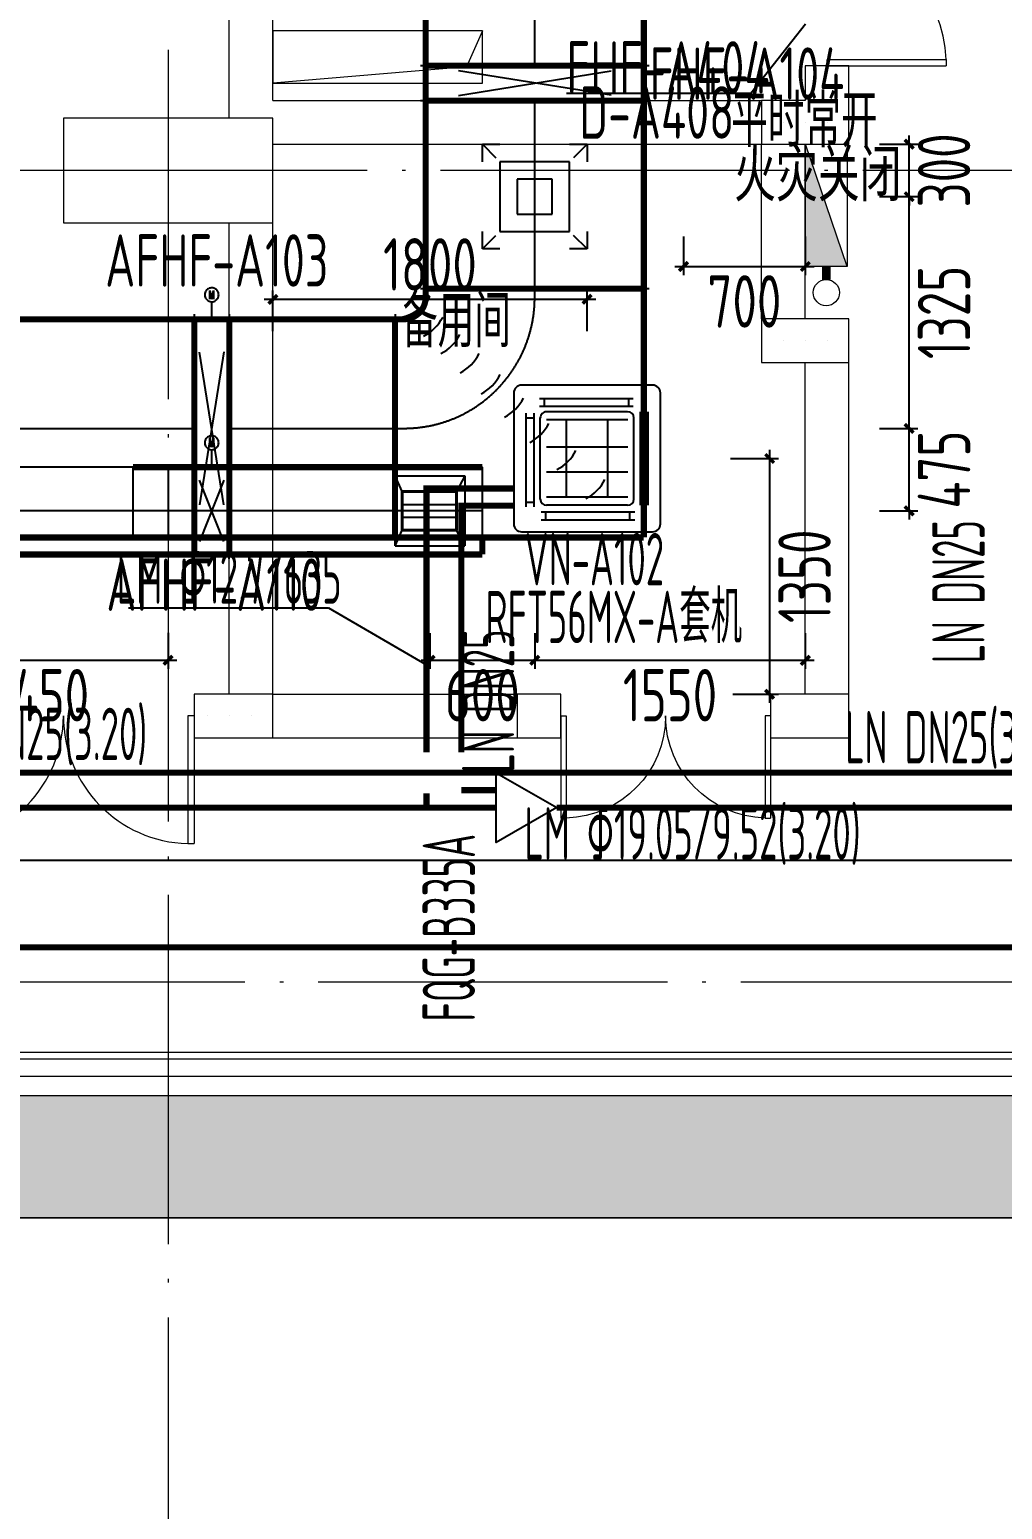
# Model space of a CAD drawing. Extents: x 4 to 13611208, y -605838 to 574722.
# Drawn here: x 13223704 to 13229276, y 181840 to 190316 of the extents above; entities that cross this region are included whole.
import ezdxf
from ezdxf.enums import TextEntityAlignment as Align

# ---------------------------------------------------------------- set-up
doc = ezdxf.new("R2010")
doc.units = 0
doc.header["$LTSCALE"] = 1000
doc.header["$MEASUREMENT"] = 0
for name, pattern in [('CENTER2', [28.575, 19.05, -3.175, 3.175, -3.175]), ('DASH', [0.35, 0.25, -0.1]), ('DOTE', [2.42, 2, -0.2, 0.02, -0.2])]:
    doc.linetypes.add(name, pattern=pattern)
for name, color, linetype in [('DUCT-K-P中心线', 5, 'CENTER2'), ('DUCT-K-P标注', 7, 'Continuous'), ('DUCT-K-P法兰', 2, 'Continuous'), ('DUCT-K-P管', 191, 'Continuous'), ('DUCT-K-P管端线', 2, 'Continuous'), ('DUCT-K-P阀门', 7, 'Continuous'), ('DUCT-K-P风口', 7, 'Continuous'), ('DUCT-K-S中心线', 5, 'CENTER2'), ('DUCT-K-S标注', 7, 'Continuous'), ('DUCT-K-S法兰', 2, 'Continuous'), ('DUCT-K-S管', 40, 'Continuous'), ('DUCT-K-S管端线', 4, 'Continuous'), ('DUCT-K-S阀门', 7, 'Continuous'), ('DUCT-K-S风口', 7, 'Continuous'), ('DUCT-X-P标注', 7, 'Continuous'), ('DUCT-X-S中心线', 5, 'CENTER2'), ('DUCT-X-S标注', 7, 'Continuous'), ('DUCT-X-S管', 3, 'Continuous'), ('Hvac-Hide', 8, 'Continuous'), ('VRV-文字', 7, 'Continuous'), ('VRV-标注', 7, 'Continuous'), ('VRV-管线', 70, 'Continuous'), ('VRV-设备', 140, 'Continuous'), ('VRV-配件', 1, 'Continuous')]:
    doc.layers.add(name, color=color, linetype=linetype)
doc.layers.add('建筑底图', color=8, linetype='Continuous', lineweight=13)
doc.styles.add('67', font='gbenor.shx', dxfattribs={"width": 0.7, "bigfont": 'hztxt.shx'})
doc.styles.add('C', font='HZTXT_E', dxfattribs={"width": 0.7, "bigfont": 'HZTXT'})
doc.styles.add('du', font='gbenor.shx', dxfattribs={"width": 0.8, "bigfont": 'hztxt.shx'})
doc.styles.add('RS9', font='gbenor.shx', dxfattribs={"width": 0.8, "height": 300, "bigfont": 'hztxt.shx'})
doc.dimstyles.new('67', dxfattribs={"dimscale": 100, "dimtxt": 3, "dimasz": 0.5, "dimexe": 0.5, "dimexo": 2, "dimgap": 0.5, "dimtad": 2, "dimdec": 0, "dimrnd": 5, "dimzin": 0, "dimdsep": 46, "dimtxsty": 'du', "dimblk": 'ARCHTICK', "dimcen": 0, "dimdle": 0.5, "dimclrd": 256, "dimclre": 256, "dimclrt": 256, "dimazin": 0, "dimtfac": 1, "dimtdec": 0, "dimtix": 1, "dimtmove": 2, "dimatfit": 3, "dimfxl": 100, "dimtolj": 1, "dimtzin": 0, "dimlwd": -1, "dimlwe": -1, "dimarcsym": 0})

# ---------------------------------------------------------------- blocks, each defined once
blk = doc.blocks.new('3#消火栓')
at = {"ltscale": 3.5}
blk.add_hatch(color=256, dxfattribs=at).paths.add_polyline_path([(-350, 240), (-350, 0), (350, 240)])
blk.add_line((-350, 0), (350, 240))
blk.add_lwpolyline([(-350, 240), (350, 240), (350, 0), (-350, 0)], close=True)
at = {"const_width": 50}
blk.add_lwpolyline([(-350, 120), (-425, 120)], dxfattribs=at)
blk.add_circle((-500, 120), 75)
blk = doc.blocks.new('$DorLib2D$00000002')
for p, q in [((-0.5, 0), (-0.5, 0.4875)), ((-0.475, 0.4875), (-0.5, 0.4875)), ((-0.475, 0), (-0.475, 0.4875)), ((0.475, 0), (0.475, 0.4875)), ((0.475, 0.4875), (0.5, 0.4875)), ((0.5, 0), (0.5, 0.4875)), ((-0.5, 0), (-0.475, 0)), ((0.5, 0), (0.475, 0))]:
    blk.add_line(p, q)
at = {"lineweight": 13}
for centre, start, end in [((-0.4875, 0), 0, 88.5307), ((0.4875, 0), 91.4693, 180)]:
    blk.add_arc(centre, 0.4875, start, end, dxfattribs=at)
blk = doc.blocks.new('$DorLib2D$00000001')
for p, q in [((0.45, 0.975), (0.5, 0.975)), ((0.45, 0), (0.45, 0.975)), ((0.5, 0), (0.5, 0.975)), ((0.5, 0), (0.45, 0))]:
    blk.add_line(p, q)
at = {"lineweight": 13}
blk.add_arc((0.475, 0), 0.975, 91.4693, 180, dxfattribs=at)
blk = doc.blocks.new('_FZH')
blk.add_lwpolyline([(-0.5, -0.5), (0.5, -0.5), (0.5, 0.5), (-0.5, 0.5)], close=True)
blk = doc.blocks.new('_ArchTick')
at = {"color": 0, "linetype": 'ByBlock', "const_width": 0.4}
blk.add_lwpolyline([(-0.5, -0.5), (0.5, 0.5)], dxfattribs=at)
blk = doc.blocks.new('*D388')
at = {"layer": 'DUCT-K-P标注', "transparency": 16777216}
for p, q in [((13223047.2, 186860.2), (13223047.2, 186653.6)), ((13224497.4, 186860.2), (13224497.4, 186653.6)), ((13222997.2, 186703.6), (13224547.4, 186703.6))]:
    blk.add_line(p, q, dxfattribs=at)
at = {"layer": 'DUCT-K-P标注', "transparency": 16777216, "xscale": 50, "yscale": 50, "zscale": 50, "rotation": 180}
blk.add_blockref('_ArchTick', (13223047.2, 186703.6), dxfattribs=at)
at = {"layer": 'DUCT-K-P标注', "transparency": 16777216, "xscale": 50, "yscale": 50, "zscale": 50}
blk.add_blockref('_ArchTick', (13224497.4, 186703.6), dxfattribs=at)
at = {"layer": 'DUCT-K-P标注', "transparency": 16777216, "insert": (13223772.3, 186503.6), "char_height": 300, "attachment_point": 5, "style": 'du'}
blk.add_mtext('\\A1;1450', dxfattribs=at)
blk = doc.blocks.new('*D389')
at = {"layer": 'DUCT-K-P标注', "transparency": 16777216}
for p, q in [((13225997.4, 186859.7), (13225997.4, 186653.6)), ((13226597.4, 186859.7), (13226597.4, 186653.6)), ((13225947.4, 186703.6), (13226647.4, 186703.6))]:
    blk.add_line(p, q, dxfattribs=at)
at = {"layer": 'DUCT-K-P标注', "transparency": 16777216, "xscale": 50, "yscale": 50, "zscale": 50, "rotation": 180}
blk.add_blockref('_ArchTick', (13225997.4, 186703.6), dxfattribs=at)
at = {"layer": 'DUCT-K-P标注', "transparency": 16777216, "xscale": 50, "yscale": 50, "zscale": 50}
blk.add_blockref('_ArchTick', (13226597.4, 186703.6), dxfattribs=at)
at = {"layer": 'DUCT-K-P标注', "transparency": 16777216, "insert": (13226297.4, 186503.6), "char_height": 300, "attachment_point": 5, "style": 'du'}
blk.add_mtext('\\A1;600', dxfattribs=at)
blk = doc.blocks.new('*D390')
at = {"layer": 'DUCT-K-P标注', "transparency": 16777216}
for p, q in [((13226597.4, 186859.7), (13226597.4, 186653.6)), ((13228147.4, 186859.7), (13228147.4, 186653.6)), ((13226547.4, 186703.6), (13228197.4, 186703.6))]:
    blk.add_line(p, q, dxfattribs=at)
at = {"layer": 'DUCT-K-P标注', "transparency": 16777216, "xscale": 50, "yscale": 50, "zscale": 50, "rotation": 180}
blk.add_blockref('_ArchTick', (13226597.4, 186703.6), dxfattribs=at)
at = {"layer": 'DUCT-K-P标注', "transparency": 16777216, "xscale": 50, "yscale": 50, "zscale": 50}
blk.add_blockref('_ArchTick', (13228147.4, 186703.6), dxfattribs=at)
at = {"layer": 'DUCT-K-P标注', "transparency": 16777216, "insert": (13227372.4, 186503.6), "char_height": 300, "attachment_point": 5, "style": 'du'}
blk.add_mtext('\\A1;1550', dxfattribs=at)
blk = doc.blocks.new('*D391')
at = {"layer": 'DUCT-K-P标注', "transparency": 16777216}
for p, q in [((13228572.6, 188032), (13228792.2, 188032)), ((13228742.2, 188032), (13228742.2, 188082)), ((13228742.2, 187559.5), (13228742.2, 188032)), ((13228572.6, 187559.5), (13228792.2, 187559.5)), ((13228742.2, 187559.5), (13228742.2, 187509.5))]:
    blk.add_line(p, q, dxfattribs=at)
at = {"layer": 'DUCT-K-P标注', "transparency": 16777216, "xscale": 50, "yscale": 50, "zscale": 50}
for p, rotation in [((13228742.2, 188032), 270), ((13228742.2, 187559.5), 90)]:
    blk.add_blockref('_ArchTick', p, dxfattribs=dict(at, rotation=rotation))
at = {"layer": 'DUCT-K-P标注', "transparency": 16777216, "insert": (13228942.2, 187795.8), "char_height": 300, "attachment_point": 5, "rotation": 90, "style": 'du'}
blk.add_mtext('\\A1;475', dxfattribs=at)
blk = doc.blocks.new('*D392')
at = {"layer": 'DUCT-K-P标注', "transparency": 16777216}
for p, q in [((13228742.2, 187982), (13228742.2, 189409.5)), ((13228572.6, 189359.5), (13228792.2, 189359.5)), ((13228572.6, 188032), (13228792.2, 188032))]:
    blk.add_line(p, q, dxfattribs=at)
at = {"layer": 'DUCT-K-P标注', "transparency": 16777216, "xscale": 50, "yscale": 50, "zscale": 50}
for p, rotation in [((13228742.2, 189359.5), 90), ((13228742.2, 188032), 270)]:
    blk.add_blockref('_ArchTick', p, dxfattribs=dict(at, rotation=rotation))
at = {"layer": 'DUCT-K-P标注', "transparency": 16777216, "insert": (13228942.2, 188695.8), "char_height": 300, "attachment_point": 5, "rotation": 90, "style": 'du'}
blk.add_mtext('\\A1;1325', dxfattribs=at)
blk = doc.blocks.new('*D393')
at = {"layer": 'DUCT-K-P标注', "transparency": 16777216}
for p, q in [((13228742.2, 189659.5), (13228742.2, 189709.5)), ((13228572.6, 189659.5), (13228792.2, 189659.5)), ((13228742.2, 189359.5), (13228742.2, 189659.5)), ((13228572.6, 189359.5), (13228792.2, 189359.5)), ((13228742.2, 189359.5), (13228742.2, 189309.5))]:
    blk.add_line(p, q, dxfattribs=at)
at = {"layer": 'DUCT-K-P标注', "transparency": 16777216, "xscale": 50, "yscale": 50, "zscale": 50}
for p, rotation in [((13228742.2, 189659.5), 270), ((13228742.2, 189359.5), 90)]:
    blk.add_blockref('_ArchTick', p, dxfattribs=dict(at, rotation=rotation))
at = {"layer": 'DUCT-K-P标注', "transparency": 16777216, "insert": (13228942.2, 189509.5), "char_height": 300, "attachment_point": 5, "rotation": 90, "style": 'du'}
blk.add_mtext('\\A1;300', dxfattribs=at)
blk = doc.blocks.new('*D798')
at = {"layer": 'DUCT-X-P标注', "transparency": 16777216}
for p, q in [((13227449.9, 189130.4), (13227449.9, 188909.1)), ((13228147.4, 189130.4), (13228147.4, 188909.1)), ((13227399.9, 188959.1), (13228197.4, 188959.1))]:
    blk.add_line(p, q, dxfattribs=at)
at = {"layer": 'DUCT-X-P标注', "transparency": 16777216, "xscale": 50, "yscale": 50, "zscale": 50, "rotation": 180}
blk.add_blockref('_ArchTick', (13227449.9, 188959.1), dxfattribs=at)
at = {"layer": 'DUCT-X-P标注', "transparency": 16777216, "xscale": 50, "yscale": 50, "zscale": 50}
blk.add_blockref('_ArchTick', (13228147.4, 188959.1), dxfattribs=at)
at = {"layer": 'DUCT-X-P标注', "transparency": 16777216, "insert": (13227798.6, 188759.1), "char_height": 300, "attachment_point": 5, "style": 'du'}
blk.add_mtext('\\A1;700', dxfattribs=at)
blk = doc.blocks.new('*D1921')
at = {"layer": 'VRV-标注', "transparency": 16777216}
for p, q in [((13227719.6, 187859.5), (13227993, 187859.5)), ((13227943, 187909.5), (13227943, 186459.5)), ((13227732.1, 186509.5), (13227993, 186509.5))]:
    blk.add_line(p, q, dxfattribs=at)
at = {"layer": 'VRV-标注', "transparency": 16777216, "xscale": 50, "yscale": 50, "zscale": 50}
for p, rotation in [((13227943, 187859.5), 90), ((13227943, 186509.5), 270)]:
    blk.add_blockref('_ArchTick', p, dxfattribs=dict(at, rotation=rotation))
at = {"layer": 'VRV-标注', "transparency": 16777216, "insert": (13228143, 187184.5), "char_height": 300, "attachment_point": 5, "rotation": 90, "style": 'du'}
blk.add_mtext('\\A1;1350', dxfattribs=at)
blk = doc.blocks.new('*D1922')
at = {"layer": 'VRV-标注', "transparency": 16777216}
for p, q in [((13225097.4, 188589.3), (13225097.4, 188821)), ((13226897.4, 188589.3), (13226897.4, 188821)), ((13226947.4, 188771), (13225047.4, 188771))]:
    blk.add_line(p, q, dxfattribs=at)
at = {"layer": 'VRV-标注', "transparency": 16777216, "xscale": 50, "yscale": 50, "zscale": 50, "rotation": 180}
blk.add_blockref('_ArchTick', (13225097.4, 188771), dxfattribs=at)
at = {"layer": 'VRV-标注', "transparency": 16777216, "xscale": 50, "yscale": 50, "zscale": 50}
blk.add_blockref('_ArchTick', (13226897.4, 188771), dxfattribs=at)
at = {"layer": 'VRV-标注', "transparency": 16777216, "insert": (13225997.4, 188971), "char_height": 300, "attachment_point": 5, "style": 'du'}
blk.add_mtext('\\A1;1800', dxfattribs=at)
blk = doc.blocks.new('$风口$00000060')
for p, q in [((-300, 300), (-200, 300)), ((-300, 200), (-300, 300)), ((-300, 300), (-222.8, 222.8)), ((200, 300), (300, 300)), ((300, 300), (222.8, 222.8)), ((300, 300), (300, 200)), ((-300, -300), (-300, -200)), ((-300, -300), (-222.8, -222.8)), ((300, -300), (222.8, -222.8)), ((300, -200), (300, -300)), ((-200, -300), (-300, -300)), ((300, -300), (200, -300))]:
    blk.add_line(p, q)
at = {"color": 0}
for p, q in [((-200, 200), (-200, -200)), ((200, 200), (-200, 200)), ((200, -200), (200, 200)), ((-100, 100), (-100, -100)), ((100, 100), (-100, 100)), ((100, -100), (100, 100)), ((-100, -100), (100, -100)), ((-200, -200), (200, -200))]:
    blk.add_line(p, q, dxfattribs=at)
blk = doc.blocks.new('$风口$00000108')
for p, q in [((-250, 135), (-190, 75)), ((-250, -135), (-250, 135)), ((250, 135), (200, 75)), ((250, 135), (250, -135)), ((200, 25), (-190, 25)), ((200, -25), (-190, -25)), ((-250, -135), (-190, -75)), ((200, -75), (250, -135)), ((250, -135), (-250, -135))]:
    blk.add_line(p, q)
at = {"linetype": 'Continuous'}
blk.add_line((250, 135), (-250, 135), dxfattribs=at)
at = {"lineweight": 40}
for p, q in [((-190, 75), (200, 75)), ((-190, -75), (-190, 75)), ((200, 75), (200, -75)), ((-190, -75), (200, -75))]:
    blk.add_line(p, q, dxfattribs=at)
blk = doc.blocks.new('$VRV_美的$00000060')
for p, q in [((-415, 370.8), (-415, -370.8)), ((370.8, 415), (-370.8, 415)), ((-269.3, 348.8), (260.5, 348.8)), ((-242.8, 348.8), (-242.8, 304.6)), ((234, 348.8), (234, 304.6)), ((415, 267.5), (415, 370.8)), ((-344.4, -264.9), (-344.4, 264.9)), ((-300.2, -264.9), (-300.2, 264.9)), ((-269.3, 304.6), (260.5, 304.6)), ((-229.6, 264.9), (229.6, 264.9)), ((300.2, 273.7), (300.2, -256.1)), ((344.4, 273.7), (344.4, -256.1)), ((415, 170.3), (415, 267.5)), ((-344.4, 238.4), (-300.2, 238.4)), ((-264.9, 229.6), (-264.9, -229.6)), ((-230, 218.1), (230, 218.1)), ((-116.7, 218.1), (-116.7, -218.1)), ((116.7, 218.1), (116.7, -218.1)), ((264.9, 229.6), (264.9, -229.6)), ((344.4, 247.2), (300.2, 247.2)), ((415, -370.8), (415, 170.3)), ((-230, 76.8), (230, 76.8)), ((-230, -64.5), (230, -64.5)), ((-344.4, -238.4), (-300.2, -238.4)), ((-230, -218.1), (230, -218.1)), ((344.4, -229.6), (300.2, -229.6)), ((269.3, -295.8), (-260.5, -295.8)), ((-234, -339.9), (-234, -295.8)), ((-229.6, -264.9), (229.6, -264.9)), ((242.8, -339.9), (242.8, -295.8)), ((-370.8, -415), (370.8, -415)), ((269.3, -339.9), (-260.5, -339.9))]:
    blk.add_line(p, q)
for centre, radius, start, end in [((-370.8, 370.8), 44.2, 90, 180), ((370.8, 370.8), 44.2, 0, 90), ((-229.6, 229.6), 35.3, 90, 180), ((229.6, 229.6), 35.3, 0, 90), ((-229.6, -229.6), 35.3, 180, 270), ((229.6, -229.6), 35.3, 270, 0), ((-370.8, -370.8), 44.2, 180, 270), ((370.8, -370.8), 44.2, 270, 0)]:
    blk.add_arc(centre, radius, start, end)

msp = doc.modelspace()

# ---------------------------------------------------------------- hatches: boundary and pattern name
at = {"layer": 'VRV-管线', "linetype": 'Continuous'}
for points in [[(13225977.4, 187687.5), (13225977.4, 187705), (13225959.9, 187705)], [(13225977.4, 187687.5), (13225959.9, 187687.5), (13225959.9, 187705)]]:
    msp.add_hatch(color=256, dxfattribs=at).paths.add_polyline_path(points)
at = {"layer": 'VRV-管线', "linetype": 'DASH'}
for points in [[(13226177.4, 187589.3), (13226177.4, 187606.8), (13226159.9, 187606.8)], [(13226177.4, 187589.3), (13226159.9, 187589.3), (13226159.9, 187606.8)]]:
    msp.add_hatch(color=256, dxfattribs=at).paths.add_polyline_path(points)
at = {"layer": '建筑底图'}
h = msp.add_hatch(dxfattribs=at)
h.set_pattern_fill('钢筋混凝土', color=8, scale=100, style=0)
h.set_pattern_definition([(45, (793255.26, 8e-09), (-176.7766953, 176.7766953), []), (50, (793255.26, 8e-09), (717.260183, -62.752135), [75, -825]), (355, (793255.26, 8e-09), (-138.751334, 752.192134), [60, -660]), (100.4514, (793315, -5.2), (578.50938, 689.439542), [63.74019, -701.14211]), (46.1842, (793255.26, 200), (1067.24105, -165.519014), [112.5, -1237.5]), (96.6356, (793344.2, 186.2), (934.662706, 974.11787), [95.61029, -1051.713]), (351.1842, (793255.3, 200), (934.66195, 974.1186), [90, -990]), (21, (793355.26, 150), (596.907052, -402.61889), [75, -825]), (326, (793355.26, 150), (243.31533, 725.150045), [60, -660]), (71.4514, (793405, 116.45), (840.22263, 322.530497), [63.74019, -701.14211]), (37.5, (793255.26, 8e-09), (12.1598553, 332.893854), [0, -652, 0, -670, 0, -662.5]), (7.5, (793255.26, 8e-09), (263.069537, 394.411712), [0, -382, 0, -637, 0, -252.5]), (327.5, (793032.26, 8e-09), (533.822436, -22.554872), [0, -250, 0, -780, 0, -1035]), (317.5, (792932.26, 8e-09), (583.18617, 100.104982), [0, -325, 0, -518, 0, -735])])
h.paths.add_polyline_path([(13207597.4, 183509.5), (13237197.4, 183509.5), (13237197.4, 184209.5), (13206897.4, 184209.5), (13206897.4, 182659.5), (13170947.4, 182659.5), (13170947.4, 181959.5), (13207597.4, 181959.5)])

# ---------------------------------------------------------------- linework, layer by layer
at = {"layer": 'DUCT-K-P中心线'}
for p, q in [((13224397, 187559.5), (13223597.4, 187559.5)), ((13224647, 187559.5), (13224397, 187559.5)), ((13225697.4, 187559.5), (13224847.4, 187559.5)), ((13225897.2, 187559.5), (13225697.4, 187559.5)), ((13226297.4, 187559.5), (13225897.2, 187559.5))]:
    msp.add_line(p, q, dxfattribs=at)
at = {"layer": 'DUCT-K-P法兰'}
for p, q in [((13224647.1, 187284.5), (13224647.1, 187834.5)), ((13224847.3, 187284.5), (13224847.3, 187834.5))]:
    msp.add_line(p, q, dxfattribs=at)
at = {"layer": 'DUCT-K-P法兰', "color": 18, "true_color": 0x000000}
for p in [(13224647, 187559.5, 3900), (13224647.2, 187559.5, 3900), (13224847.2, 187559.5, 3900), (13224847.4, 187559.5, 3900)]:
    msp.add_point(p, dxfattribs=at)
at = {"layer": 'DUCT-K-P管', "const_width": 35}
for points in [[(13224397, 187809.5), (13224297, 187809.5)], [(13224647, 187809.5), (13224397, 187809.5)], [(13224647, 187309.5), (13224647, 187809.5)], [(13224647.2, 187809.5), (13224847.2, 187809.5)], [(13225697.4, 187809.5), (13224847.4, 187809.5)], [(13224847.4, 187809.5), (13224847.4, 187309.5)], [(13225797.2, 187809.5), (13225697.4, 187809.5)], [(13225797.4, 187809.5), (13225797.2, 187809.5)], [(13225897.2, 187809.5), (13225797.4, 187809.5)], [(13226297.4, 187809.5), (13225897.2, 187809.5)], [(13226297.4, 187309.5), (13226297.4, 187407)], [(13223597.4, 187309.5), (13224647, 187309.5)], [(13224847.2, 187309.5), (13224647.2, 187309.5)], [(13224847.4, 187309.5), (13226297.4, 187309.5)]]:
    msp.add_lwpolyline(points, dxfattribs=at)
at = {"layer": 'DUCT-K-P管端线'}
for p, q in [((13224647.2, 187809.5), (13224647.2, 187309.5)), ((13224847.2, 187809.5), (13224847.2, 187309.5))]:
    msp.add_line(p, q, dxfattribs=at)
at = {"layer": 'DUCT-K-P阀门'}
for p, q in [((13224708, 187957.8), (13224707.3, 187952.3)), ((13224707.3, 187952.3), (13224707.3, 187946.7)), ((13224707.3, 187946.7), (13224708, 187941.2)), ((13224709.6, 187963.2), (13224708, 187957.8)), ((13224708, 187941.2), (13224709.6, 187935.8)), ((13224711.8, 187968.3), (13224709.6, 187963.2)), ((13224709.6, 187935.8), (13224711.8, 187930.7)), ((13224714.8, 187973), (13224711.8, 187968.3)), ((13224711.8, 187930.7), (13224714.8, 187926)), ((13224718.4, 187977.3), (13224714.8, 187973)), ((13224714.8, 187926), (13224718.4, 187921.7)), ((13224722.5, 187981), (13224718.4, 187977.3)), ((13224727.2, 187984.2), (13224722.5, 187981)), ((13224732.2, 187986.6), (13224727.2, 187984.2)), ((13224737.5, 187988.3), (13224732.2, 187986.6)), ((13224736.2, 187975.1), (13224747.2, 187924)), ((13224736.2, 187924), (13224736.2, 187975.1)), ((13224743, 187989.3), (13224737.5, 187988.3)), ((13224748.6, 187989.5), (13224743, 187989.3)), ((13224747.2, 187924), (13224758.1, 187975)), ((13224754.1, 187988.9), (13224748.6, 187989.5)), ((13224759.5, 187987.6), (13224754.1, 187988.9)), ((13224758.1, 187975), (13224758.1, 187924)), ((13224764.7, 187985.5), (13224759.5, 187987.6)), ((13224769.5, 187982.7), (13224764.7, 187985.5)), ((13224773.9, 187979.2), (13224769.5, 187982.7)), ((13224777.8, 187975.2), (13224773.9, 187979.2)), ((13224773.9, 187919.8), (13224777.8, 187923.8)), ((13224781.1, 187970.7), (13224777.8, 187975.2)), ((13224777.8, 187923.8), (13224781.1, 187928.3)), ((13224783.7, 187965.8), (13224781.1, 187970.7)), ((13224781.1, 187928.3), (13224783.7, 187933.2)), ((13224785.6, 187960.5), (13224783.7, 187965.8)), ((13224783.7, 187933.2), (13224785.6, 187938.5)), ((13224786.8, 187955.1), (13224785.6, 187960.5)), ((13224785.6, 187938.5), (13224786.8, 187944)), ((13224787.2, 187949.5), (13224786.8, 187955.1)), ((13224786.8, 187944), (13224787.2, 187949.5)), ((13224718.4, 187921.7), (13224722.5, 187918)), ((13224722.5, 187918), (13224727.2, 187914.9)), ((13224727.2, 187914.9), (13224732.2, 187912.4)), ((13224732.2, 187912.4), (13224737.5, 187910.7)), ((13224737.5, 187910.7), (13224743, 187909.7)), ((13224743, 187909.7), (13224748.6, 187909.5)), ((13224747.2, 187809.5), (13224747.2, 187909.5)), ((13224748.6, 187909.5), (13224754.1, 187910.1)), ((13224754.1, 187910.1), (13224759.5, 187911.5)), ((13224759.5, 187911.5), (13224764.7, 187913.6)), ((13224764.7, 187913.6), (13224769.5, 187916.4)), ((13224769.5, 187916.4), (13224773.9, 187919.8)), ((13224817.2, 187384.6), (13224677.1, 187734.5)), ((13224817.2, 187734.5), (13224677.2, 187384.5))]:
    msp.add_line(p, q, dxfattribs=at)
at = {"layer": 'DUCT-K-S中心线'}
for p, q in [((13226597.4, 190109.9), (13226597.4, 191959.5)), ((13226597.4, 188832.2), (13226597.4, 189909.5)), ((13226597.4, 188782), (13226597.4, 188832)), ((13215747.8, 188032), (13224647.2, 188032)), ((13224847.4, 188032), (13225797.2, 188032)), ((13225797.4, 188032), (13225847.4, 188032))]:
    msp.add_line(p, q, dxfattribs=at)
msp.add_arc((13225847.4, 188782), 750, 270, 0, dxfattribs=at)
at = {"layer": 'DUCT-K-S法兰'}
for p, q in [((13225942.4, 190109.8), (13227252.4, 190109.8)), ((13225942.4, 189909.6), (13227252.4, 189909.6)), ((13227252.4, 188832.1), (13225942.4, 188832.1)), ((13224647.1, 188687), (13224647.1, 187377)), ((13224847.3, 188687), (13224847.3, 187377)), ((13225797.3, 188687), (13225797.3, 187377))]:
    msp.add_line(p, q, dxfattribs=at)
at = {"layer": 'DUCT-K-S法兰', "color": 18, "true_color": 0x000000}
for p in [(13226597.4, 190109.9, 4700), (13226597.4, 190109.7, 4700), (13226597.4, 189909.7, 4700), (13226597.4, 189909.5, 4700), (13226597.4, 188832.2, 4530), (13226597.4, 188832, 4530), (13224647, 188032, 4700), (13224647.2, 188032, 4700), (13224847.2, 188032, 4700), (13224847.4, 188032, 4700), (13225797.2, 188032, 4530), (13225797.4, 188032, 4530)]:
    msp.add_point(p, dxfattribs=at)
at = {"layer": 'DUCT-K-S管', "const_width": 35}
for points in [[(13225972.4, 191959.5), (13225972.4, 190109.9)], [(13227222.4, 190109.9), (13227222.4, 191959.5)], [(13225972.4, 190109.9), (13227222.4, 190109.9)], [(13225972.4, 189909.7), (13225972.4, 190109.7)], [(13227222.4, 190109.7), (13227222.4, 189909.7)], [(13227222.4, 189909.5), (13225972.4, 189909.5)], [(13225972.4, 189909.5), (13225972.4, 188832.2)], [(13227222.4, 188832.2), (13227222.4, 189909.5)], [(13225972.4, 188832.2), (13227222.4, 188832.2)], [(13225972.4, 188832), (13225972.4, 188782)], [(13227222.4, 187407), (13227222.4, 188832)], [(13224647.2, 188657), (13215747.8, 188657)], [(13224647.2, 187407), (13224647.2, 188657)], [(13224647.2, 188657), (13224847.2, 188657)], [(13225797.2, 188657), (13224847.4, 188657)], [(13224847.4, 188657), (13224847.4, 187407)], [(13225797.2, 187407), (13225797.2, 188657)], [(13225847.4, 188657), (13225797.4, 188657)], [(13215747.8, 187407), (13224647.2, 187407)], [(13224847.2, 187407), (13224647.2, 187407)], [(13224847.4, 187407), (13225797.2, 187407)], [(13225797.4, 187407), (13227222.4, 187407)]]:
    msp.add_lwpolyline(points, dxfattribs=at)
at = {"layer": 'DUCT-K-S管', "extrusion": (0, 0, -1), "const_width": 35}
msp.add_lwpolyline([(-13225972.4, 188782, 0.414214), (-13225847.4, 188657)], format="xyb", dxfattribs=at)
at = {"layer": 'DUCT-K-S管', "color": 18, "true_color": 0x000000}
for p in [(13226597.4, 188832, 4700), (13225797.4, 188032, 4700)]:
    msp.add_point(p, dxfattribs=at)
at = {"layer": 'DUCT-K-S管端线'}
for p, q in [((13227222.4, 190109.7), (13225972.4, 190109.7)), ((13227222.4, 189909.7), (13225972.4, 189909.7)), ((13227222.4, 188832), (13225972.4, 188832)), ((13224647.2, 188657), (13224647.2, 187407)), ((13224847.2, 188657), (13224847.2, 187407)), ((13225797.4, 188657), (13225797.4, 187407))]:
    msp.add_line(p, q, dxfattribs=at)
for centre in [(13225847.4, 188782), (13225946.4, 188683), (13226056, 188573.4), (13226176.2, 188453.2), (13226310.5, 188318.9), (13226455.5, 188173.9), (13226611, 188018.3), (13226777.2, 187852.2)]:
    msp.add_arc(centre, 250, 297, 333, dxfattribs=at)
at = {"layer": 'DUCT-K-S阀门'}
for p, q in [((13227034.9, 189939.7), (13226159.9, 190079.7)), ((13226160, 189939.6), (13227034.7, 190079.8)), ((13224708, 188805.3), (13224707.3, 188799.8)), ((13224707.3, 188799.8), (13224707.3, 188794.2)), ((13224707.3, 188794.2), (13224708, 188788.7)), ((13224709.6, 188810.7), (13224708, 188805.3)), ((13224708, 188788.7), (13224709.6, 188783.3)), ((13224711.8, 188815.8), (13224709.6, 188810.7)), ((13224709.6, 188783.3), (13224711.8, 188778.2)), ((13224714.8, 188820.5), (13224711.8, 188815.8)), ((13224711.8, 188778.2), (13224714.8, 188773.5)), ((13224718.4, 188824.8), (13224714.8, 188820.5)), ((13224714.8, 188773.5), (13224718.4, 188769.2)), ((13224722.5, 188828.5), (13224718.4, 188824.8)), ((13224727.2, 188831.7), (13224722.5, 188828.5)), ((13224732.2, 188834.1), (13224727.2, 188831.7)), ((13224737.5, 188835.8), (13224732.2, 188834.1)), ((13224736.2, 188822.6), (13224747.2, 188771.5)), ((13224736.2, 188771.5), (13224736.2, 188822.6)), ((13224743, 188836.8), (13224737.5, 188835.8)), ((13224748.6, 188837), (13224743, 188836.8)), ((13224747.2, 188771.5), (13224758.1, 188822.5)), ((13224754.1, 188836.4), (13224748.6, 188837)), ((13224759.5, 188835.1), (13224754.1, 188836.4)), ((13224758.1, 188822.5), (13224758.1, 188771.5)), ((13224764.7, 188833), (13224759.5, 188835.1)), ((13224769.5, 188830.2), (13224764.7, 188833)), ((13224773.9, 188826.7), (13224769.5, 188830.2)), ((13224777.8, 188822.7), (13224773.9, 188826.7)), ((13224773.9, 188767.3), (13224777.8, 188771.3)), ((13224781.1, 188818.2), (13224777.8, 188822.7)), ((13224777.8, 188771.3), (13224781.1, 188775.8)), ((13224783.7, 188813.3), (13224781.1, 188818.2)), ((13224781.1, 188775.8), (13224783.7, 188780.8)), ((13224785.6, 188808), (13224783.7, 188813.3)), ((13224783.7, 188780.8), (13224785.6, 188786)), ((13224786.8, 188802.6), (13224785.6, 188808)), ((13224785.6, 188786), (13224786.8, 188791.5)), ((13224787.2, 188797), (13224786.8, 188802.6)), ((13224786.8, 188791.5), (13224787.2, 188797)), ((13224718.4, 188769.2), (13224722.5, 188765.5)), ((13224722.5, 188765.5), (13224727.2, 188762.4)), ((13224727.2, 188762.4), (13224732.2, 188759.9)), ((13224732.2, 188759.9), (13224737.5, 188758.2)), ((13224737.5, 188758.2), (13224743, 188757.2)), ((13224743, 188757.2), (13224748.6, 188757)), ((13224747.2, 188657), (13224747.2, 188757)), ((13224748.6, 188757), (13224754.1, 188757.6)), ((13224754.1, 188757.6), (13224759.5, 188759)), ((13224759.5, 188759), (13224764.7, 188761.1)), ((13224764.7, 188761.1), (13224769.5, 188763.9)), ((13224769.5, 188763.9), (13224773.9, 188767.3)), ((13224817.2, 187594.6), (13224677.1, 188469.4)), ((13224817.2, 188469.5), (13224677.2, 187594.5))]:
    msp.add_line(p, q, dxfattribs=at)
at = {"layer": 'DUCT-X-P标注', "elevation": 3500}
msp.add_lwpolyline([(13228147.8, 190347.8), (13227835.8, 189949.6), (13226778.7, 189949.6)], dxfattribs=at)
at = {"layer": 'DUCT-X-S中心线'}
msp.add_line((13214425, 185559.5), (13230547, 185559.5), dxfattribs=at)
at = {"layer": 'DUCT-X-S管', "const_width": 35}
for points in [[(13230547, 186059.5), (13214425, 186059.5)], [(13214425, 185059.5), (13230547, 185059.5)]]:
    msp.add_lwpolyline(points, dxfattribs=at)
at = {"layer": 'Hvac-Hide'}
for p, q in [((13224297, 187809.5), (13223597.4, 187809.5)), ((13224297, 187407), (13224297, 187809.5)), ((13225797.2, 187809.5), (13224497.4, 187809.5)), ((13224497.4, 187809.5), (13224497.4, 187407)), ((13226297.4, 187809.5), (13225797.4, 187809.5)), ((13226297.4, 187407), (13226297.4, 187809.5)), ((13224297, 187559.5), (13223597.4, 187559.5)), ((13225797.2, 187559.5), (13224497.4, 187559.5)), ((13226297.4, 187559.5), (13225797.4, 187559.5))]:
    msp.add_line(p, q, dxfattribs=at)
at = {"layer": 'VRV-标注'}
for p, q in [((13224271.2, 187003.7), (13225416.5, 187003.7)), ((13225416.5, 187003.7), (13225977.4, 186678.1))]:
    msp.add_line(p, q, dxfattribs=at)
at = {"layer": 'VRV-管线', "linetype": 'Continuous', "const_width": 35}
for points in [[(13225977.4, 187687.5), (13226477.4, 187687.5)], [(13225977.4, 186177), (13225977.4, 187687.5)], [(13225977.4, 185859.5), (13225977.4, 185942)], [(13219299, 185859.5), (13225977.4, 185859.5)], [(13225977.4, 185859.5), (13226177.4, 185859.5)], [(13226723.8, 185859.5), (13233571.1, 185859.5)]]:
    msp.add_lwpolyline(points, dxfattribs=at)
at = {"layer": 'VRV-管线', "linetype": 'DASH', "const_width": 35}
for points in [[(13226177.4, 187589.3), (13226477.4, 187589.3)], [(13226177.4, 186177), (13226177.4, 187589.3)], [(13219499, 186059.5), (13230845, 186059.5)]]:
    msp.add_lwpolyline(points, dxfattribs=at)
at = {"layer": 'VRV-配件', "elevation": 2500}
msp.add_lwpolyline([(13226723.8, 185859.5), (13226377.4, 185659.5), (13226377.4, 186059.5)], close=True, dxfattribs=at)
at = {"layer": 'VRV-配件', "const_width": 35}
for points in [[(13226377.4, 185959.5), (13226177.4, 185959.5)], [(13226377.4, 185859.5), (13226177.4, 185859.5)]]:
    msp.add_lwpolyline(points, dxfattribs=at)
at = {"layer": '建筑底图', "linetype": 'DOTE'}
msp.add_line((13224497.4, 209559.5), (13224497.4, 180083), dxfattribs=at)
at = {"layer": '建筑底图'}
for p, q in [((13224847.4, 189809.5), (13224847.4, 191709.5)), ((13225097.4, 189909.5), (13225097.4, 191709.5)), ((13225097.4, 189909.5), (13227897.4, 189909.5)), ((13227897.4, 189909.5), (13227897.4, 189659.5)), ((13225097.4, 189659.5), (13227897.4, 189659.5)), ((13227897.4, 188659.5), (13227897.4, 189659.5)), ((13224847.4, 186509.5), (13224847.4, 189209.5)), ((13225097.4, 186509.5), (13225097.4, 189209.5)), ((13225097.4, 186509.5), (13226497.4, 186509.5)), ((13224722.4, 186384.5), (13224722.4, 186384.5)), ((13224847.4, 186384.5), (13224847.4, 186384.5)), ((13224972.4, 186384.5), (13224972.4, 186384.5)), ((13225097.4, 186259.5), (13226497.4, 186259.5))]:
    msp.add_line(p, q, dxfattribs=at)
at = {"layer": '建筑底图', "color": 8}
for p, q in [((13228397.4, 190109.5), (13228147.4, 190109.5)), ((13228147.4, 190109.5), (13228147.4, 189909.5)), ((13228397.4, 189659.5), (13228397.4, 190109.5)), ((13228147.4, 189909.5), (13227897.4, 189909.5)), ((13228022.4, 189784.5), (13228022.4, 189784.5)), ((13228147.4, 189784.5), (13228147.4, 189784.5)), ((13228272.4, 189784.5), (13228272.4, 189784.5)), ((13227897.4, 189659.5), (13228397.4, 189659.5)), ((13228147.4, 188659.5), (13228147.4, 189659.5)), ((13228022.4, 188534.5), (13228022.4, 188534.5)), ((13228147.4, 188534.5), (13228147.4, 188534.5)), ((13228272.4, 188534.5), (13228272.4, 188534.5)), ((13228147.4, 186509.5), (13228147.4, 188409.5)), ((13228397.4, 186509.5), (13228397.4, 188409.5)), ((13231247.4, 184419.5), (13206687.4, 184419.5)), ((13231347.4, 184319.5), (13206787.4, 184319.5)), ((13310897.4, 184209.5), (13206897.4, 184209.5)), ((13311597.4, 183509.5), (13207597.4, 183509.5))]:
    msp.add_line(p, q, dxfattribs=at)
at = {"layer": '建筑底图', "color": 8, "linetype": 'DOTE'}
for p, q in [((13232897.4, 189509.5), (13119297.4, 189509.5)), ((13474197.4, 184859.5), (13119297.4, 184859.5))]:
    msp.add_line(p, q, dxfattribs=at)
at = {"layer": '建筑底图'}
for points in [[(13225097.4, 190009.5), (13226297.4, 190009.5), (13226297.4, 190309.5), (13226206.7, 190103.7), (13225097.4, 190009.5)], [(13226297.4, 190009.5), (13226297.4, 190309.5), (13225097.4, 190309.5), (13225097.4, 190009.5), (13226297.4, 190009.5)]]:
    msp.add_lwpolyline(points, dxfattribs=at)
at = {"layer": '建筑底图', "color": 8}
for points in [[(13189447.4, 182909.5), (13206647.4, 182909.5), (13206647.4, 184459.5), (13274397.4, 184459.5)], [(13168947.4, 181959.5), (13207597.4, 181959.5), (13207597.4, 183509.5), (13311597.4, 183509.5), (13311597.4, 184159.5), (13438197.4, 184159.5), (13438197.4, 183959.5), (13443697.4, 183959.5), (13443697.4, 171509.5), (13434297, 171509.5), (13434297, 165209.5), (13477297.4, 165209.5)]]:
    msp.add_lwpolyline(points, dxfattribs=at)

# ---------------------------------------------------------------- block references
at = {"layer": 'DUCT-K-P风口', "xscale": 0.8, "yscale": 1.481481481481482, "rotation": 180}
msp.add_blockref('$风口$00000108', (13225997.4, 187559.5, 3500), dxfattribs=at)
at = {"layer": 'DUCT-K-S风口'}
msp.add_blockref('$风口$00000060', (13226597.4, 189359.5, 3500), dxfattribs=at)
at = {"layer": 'VRV-设备', "xscale": 1.012048192771058, "yscale": 1.012048192771058, "zscale": 0.9999999999565218, "rotation": 180}
msp.add_blockref('$VRV_美的$00000060', (13226897.4, 187859.5, 2500), dxfattribs=at)
at = {"layer": '建筑底图', "color": 8, "xscale": -700, "yscale": -700, "zscale": -700, "rotation": 90}
msp.add_blockref('$DorLib2D$00000001', (13228272.4, 190459.5), dxfattribs=at)
at = {"layer": '建筑底图', "lineweight": 30, "xscale": 1200, "yscale": 600, "zscale": 600, "rotation": 180}
msp.add_blockref('_FZH', (13224497.4, 189509.5), dxfattribs=at)
at = {"layer": '建筑底图', "color": 8, "ltscale": 100, "rotation": 89.99999999999999}
msp.add_blockref('3#消火栓', (13228387.6, 189309.5), dxfattribs=at)
at = {"layer": '建筑底图', "color": 8}
for name, p, xscale, yscale, zscale in [('_FZH', (13228147.4, 188534.5), 500.0000000093132, 250, 250), ('_FZH', (13228172.4, 186384.5), 450.0000001434237, 250.0000000015134, 250.0000000015134), ('$DorLib2D$00000002', (13227347.4, 186384.5), 1200, -1200, 1200)]:
    msp.add_blockref(name, p, dxfattribs=dict(at, xscale=xscale, yscale=yscale, zscale=zscale))
at = {"layer": '建筑底图'}
for name, p, xscale, yscale, zscale in [('_FZH', (13224872.4, 186384.5), 449.9999992735684, 250.000001449429, 250.000001449429), ('_FZH', (13226622.4, 186384.5), 250, 250, 250), ('$DorLib2D$00000002', (13223897.4, 186384.5), -1500, -1500, -1500)]:
    msp.add_blockref(name, p, dxfattribs=dict(at, xscale=xscale, yscale=yscale, zscale=zscale))

# ---------------------------------------------------------------- texts
at = {"layer": 'DUCT-K-P标注', "style": '67', "width": 0.75}
msp.add_text('AFHF-A110', height=300, dxfattribs=at).set_placement((13224143.6, 186986.9, 4530))
at = {"layer": 'DUCT-K-S标注', "style": '67', "width": 0.75}
for s, p in [('FHF-A104', (13227255.8, 189914.2)), ('AFHF-A103', (13224136.9, 188843.7))]:
    msp.add_text(s, height=300, dxfattribs=at).set_placement(p)
at = {"layer": 'DUCT-X-P标注', "style": 'du', "width": 0.7}
msp.add_text('平时常开', height=300, dxfattribs=at).set_placement((13227722.1, 189642.7))
at = {"layer": 'DUCT-X-P标注', "insert": (13227738.7, 189631.7), "char_height": 300, "width": 938.551, "attachment_point": 1, "style": 'du'}
msp.add_mtext('火灾关闭', dxfattribs=at)
at = {"layer": 'DUCT-X-S标注', "style": '67', "width": 0.75}
for s, p in [('FHF-A404', (13226778.7, 189949.6, 3500)), ('D-A408', (13226852.5, 189691))]:
    msp.add_text(s, height=300, dxfattribs=at).set_placement(p)
at = {"layer": 'VRV-文字', "color": 2, "style": 'RS9', "width": 0.6}
msp.add_text('FQG-B335A', height=300, rotation=90, dxfattribs=at).set_placement((13226255.3, 184634.4, 2500))
at = {"layer": 'VRV-标注', "style": '67', "width": 0.6}
for s, p in [('VN-A102', (13226939, 187282.9)), ('LM Φ12.7/635', (13224847.4, 187177.6, -3200)), ('RFT56MX-A套机', (13227050.2, 186952.1)), ('LN DN25(3.20)', (13223729.2, 186281.7)), ('LN DN25(3.20)', (13229025, 186262.4)), ('LM Φ19.05/9.52(3.20)', (13227501.7, 185711.6, -3200))]:
    msp.add_text(s, height=300, dxfattribs=at).set_placement(p, align=Align.MIDDLE_CENTER)
for p in [(13229025, 187096.6), (13226330.6, 186470.1)]:
    msp.add_text('LN DN25', height=300, rotation=90, dxfattribs=at).set_placement(p, align=Align.MIDDLE_CENTER)
at = {"layer": '建筑底图', "style": 'C', "width": 0.7}
msp.add_text('备用间', height=300, dxfattribs=at).set_placement((13225831.4, 188495.9))

# ---------------------------------------------------------------- dimensions: what is measured, and where the dimension line sits
at = {"layer": 'DUCT-K-P标注'}
for base, p1, p2, picture, middle in [((13228742.2, 189659.5), (13228372.6, 189359.5), (13228372.6, 189659.5), '*D393', (13228942.2, 189509.5)), ((13228742.2159, 189359.5154), (13228372.5597, 188032.0204), (13228372.5597, 189359.5154), '*D392', (13228942.2159, 188695.7679)), ((13228742.2159, 188032.0204), (13228372.5597, 187559.5173), (13228372.5597, 188032.0204), '*D391', (13228942.2159, 187795.7688))]:
    dim = msp.add_linear_dim(base=base, p1=p1, p2=p2, angle=90, dimstyle='67', dxfattribs=at)
    dim.commit()
    dim.dimension.update_dxf_attribs({"geometry": picture, "text_midpoint": middle})
for base, p1, p2, picture, middle in [((13224497.4, 186703.6), (13223047.2, 187060.2, 4700), (13224497.4, 187060.2, 0), '*D388', (13223772.3, 186503.6)), ((13226597.4, 186703.6), (13225997.4, 187059.7), (13226597.4, 187059.7), '*D389', (13226297.4, 186503.6)), ((13228147.4, 186703.6), (13226597.4, 187059.7), (13228147.4, 187059.7), '*D390', (13227372.4, 186503.6))]:
    dim = msp.add_linear_dim(base=base, p1=p1, p2=p2, dimstyle='67', dxfattribs=at)
    dim.commit()
    dim.dimension.update_dxf_attribs({"geometry": picture, "text_midpoint": middle})
at = {"layer": 'DUCT-X-P标注'}
dim = msp.add_linear_dim(base=(13228147.3662, 188959.0955), p1=(13227449.8504, 189330.4049, 3535), p2=(13228147.3662, 189330.4049), dimstyle='67', dxfattribs=at)
dim.commit()
dim.dimension.update_dxf_attribs({"geometry": '*D798', "text_midpoint": (13227798.6083, 188759.0955)})
at = {"layer": 'VRV-标注'}
dim = msp.add_linear_dim(base=(13225097.4, 188771), p1=(13226897.4, 188389.3, 2500), p2=(13225097.4, 188389.3), dimstyle='67', dxfattribs=at)
dim.commit()
dim.dimension.update_dxf_attribs({"geometry": '*D1922', "text_midpoint": (13225997.4, 188971)})
dim = msp.add_linear_dim(base=(13227943, 186509.5), p1=(13227519.6, 187859.5, 2500), p2=(13227532.1, 186509.5), angle=90, dimstyle='67', dxfattribs=at)
dim.commit()
dim.dimension.update_dxf_attribs({"geometry": '*D1921', "text_midpoint": (13228143, 187184.5)})

doc.saveas('drawing.dxf')
